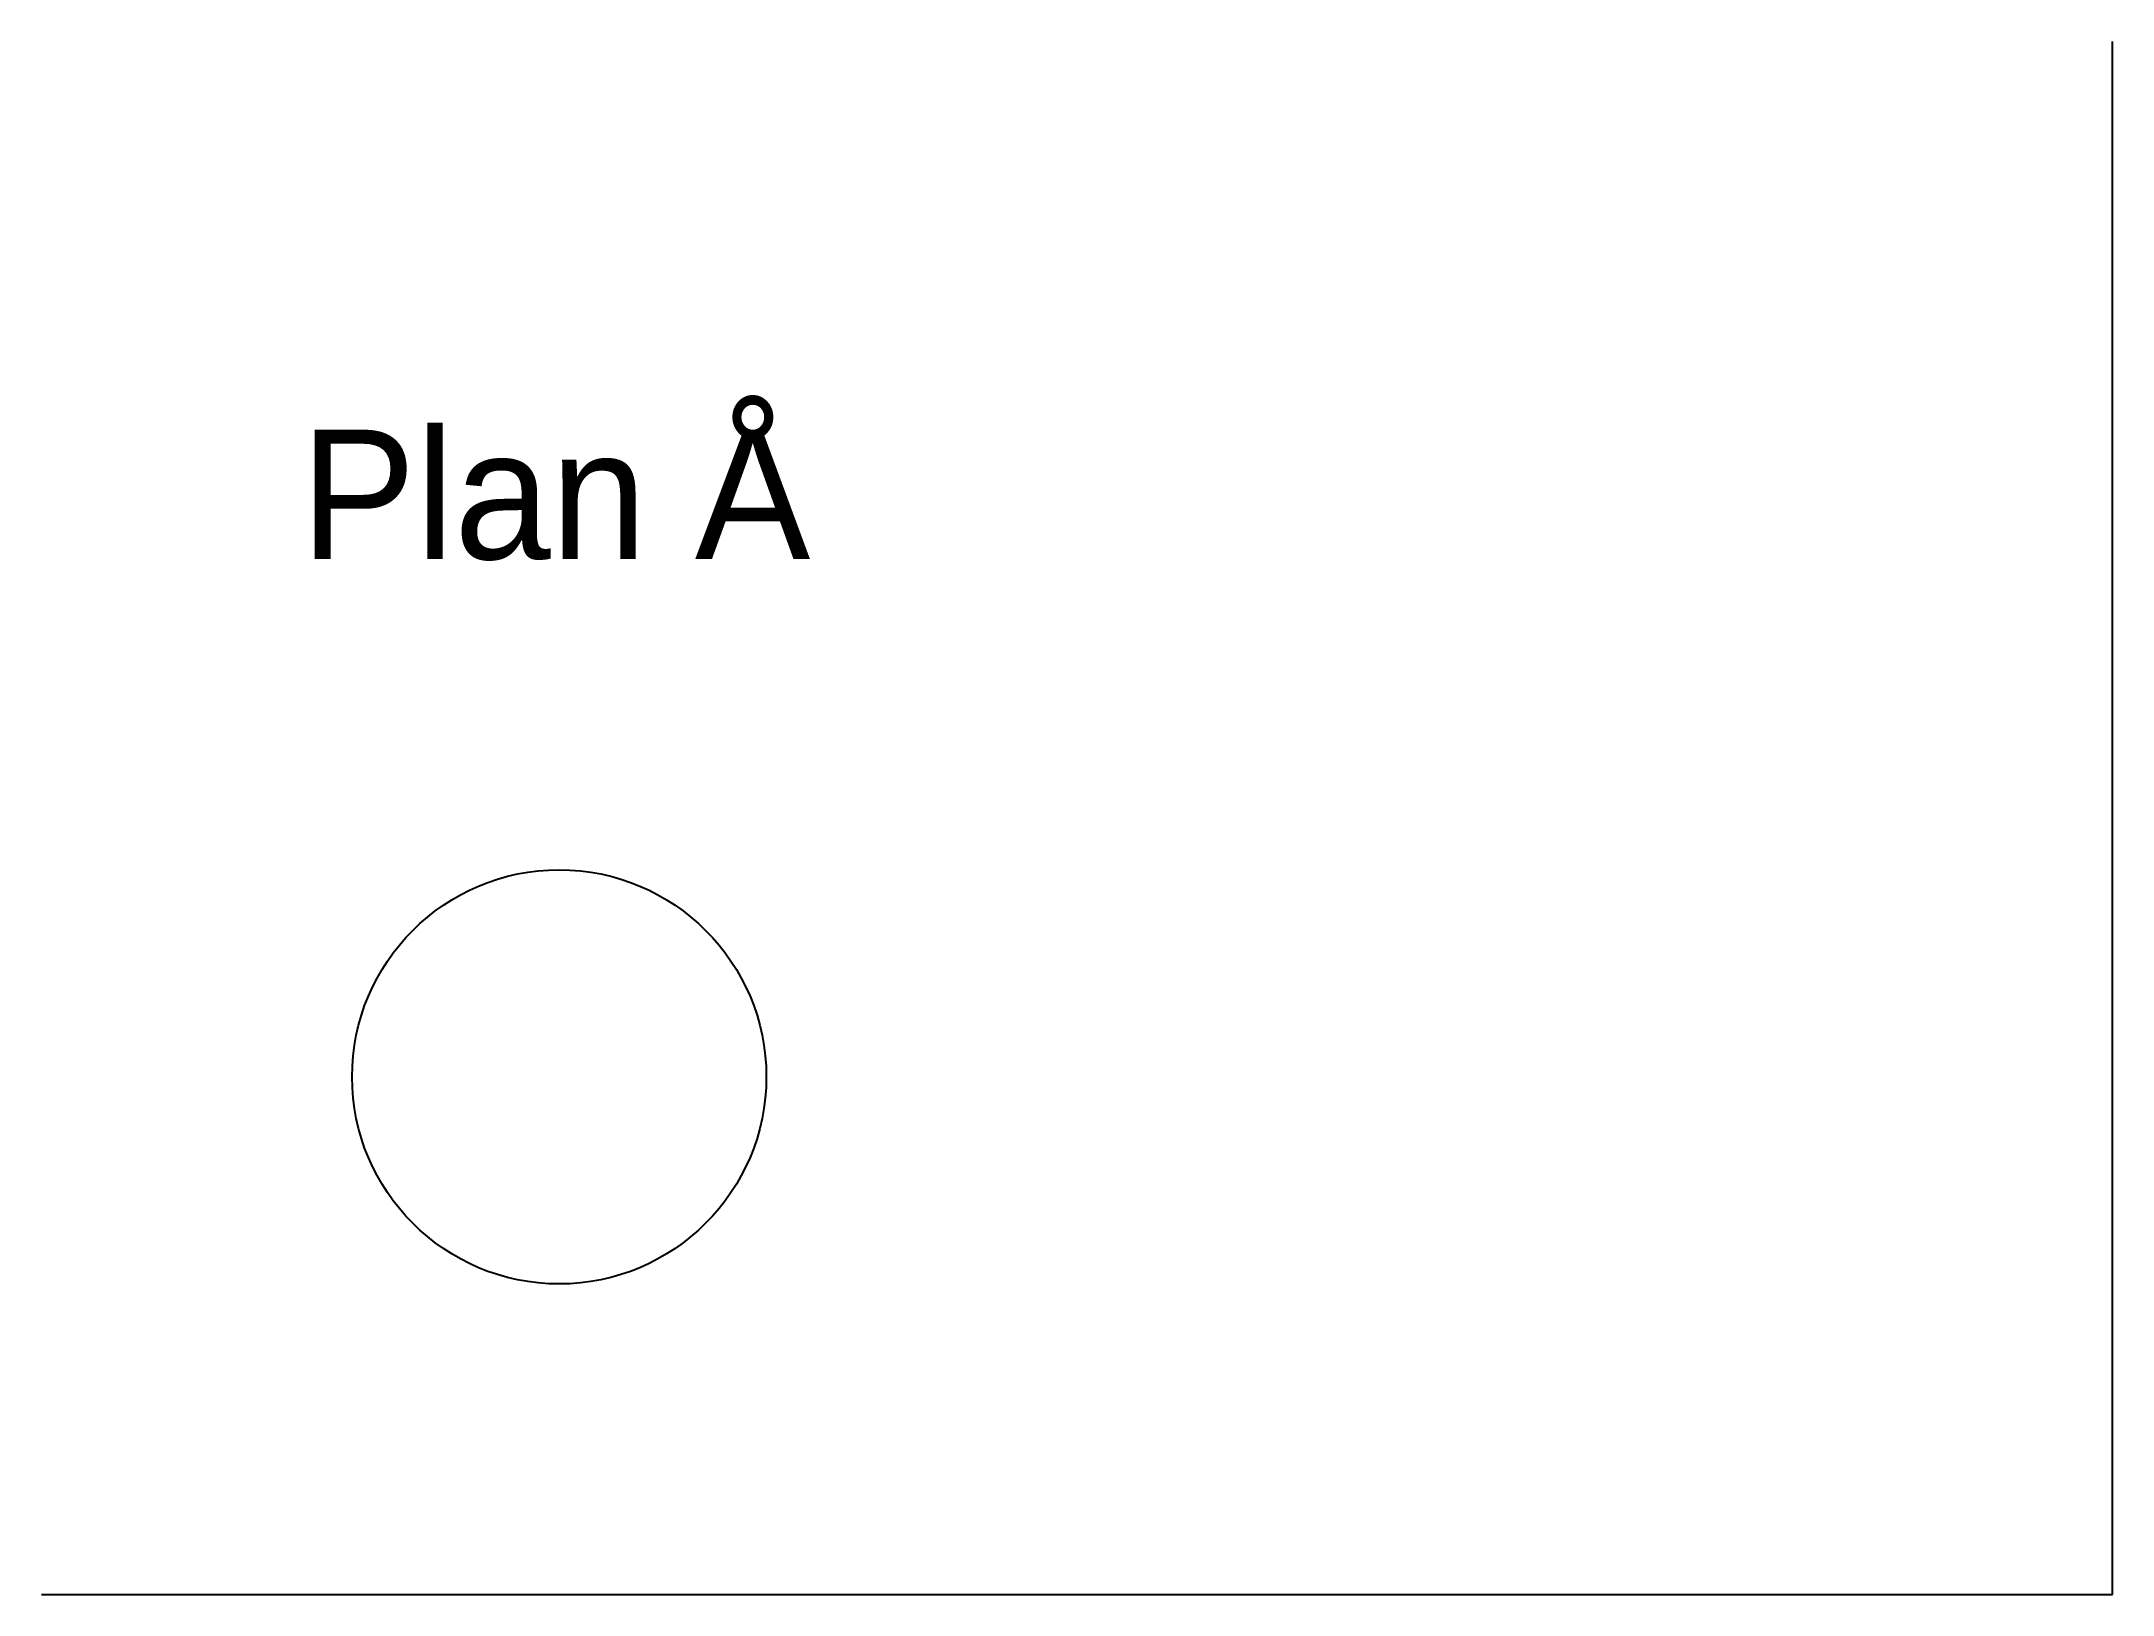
# Model space of a CAD drawing. Header units: millimetres. Extents: x 1000000 to 1004000, y 2000000 to 2003000.
import ezdxf

# ---------------------------------------------------------------- set-up
doc = ezdxf.new("R2010")
doc.units = ezdxf.units.MM
doc.layers.add('Text', color=3, linetype='CONTINUOUS')
doc.layers.add('Vägg', color=7, linetype='CONTINUOUS')

msp = doc.modelspace()

# ---------------------------------------------------------------- linework, layer by layer
at = {"layer": 'Vägg'}
for p, q in [((1004000, 2000000), (1004000, 2003000)), ((1000000, 2000000), (1004000, 2000000))]:
    msp.add_line(p, q, dxfattribs=at)
msp.add_circle((1001000, 2001000), 400, dxfattribs=at)

# ---------------------------------------------------------------- texts
at = {"layer": 'Text'}
msp.add_text('Plan Å', height=250, dxfattribs=at).set_placement((1000500, 2002000))

doc.saveas('drawing.dxf')
